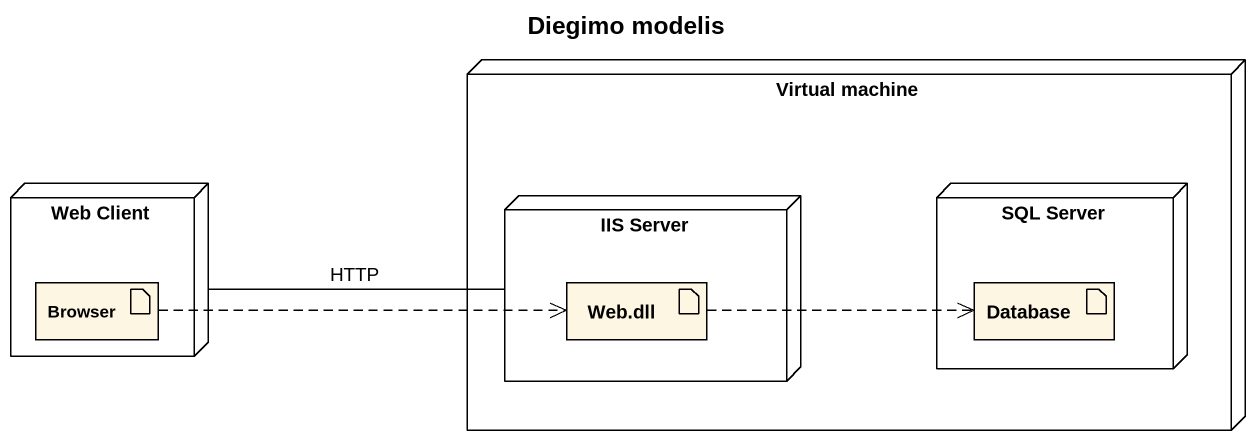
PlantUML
@startuml
title Diegimo modelis
node "Virtual machine" as Virtual_machine {
  node "IIS Server" as IIS_Server {
    artifact "Web.dll" as Web_dll
  }
  node "SQL Server" as SQL_Server {
    artifact "Database" as Database_
  }
}
node "Web Client" as Web_Client {
  artifact Browser
}
Web_Client -right- IIS_Server : HTTP
Browser .right.> Web_dll
Web_dll .right.> Database_
@enduml
